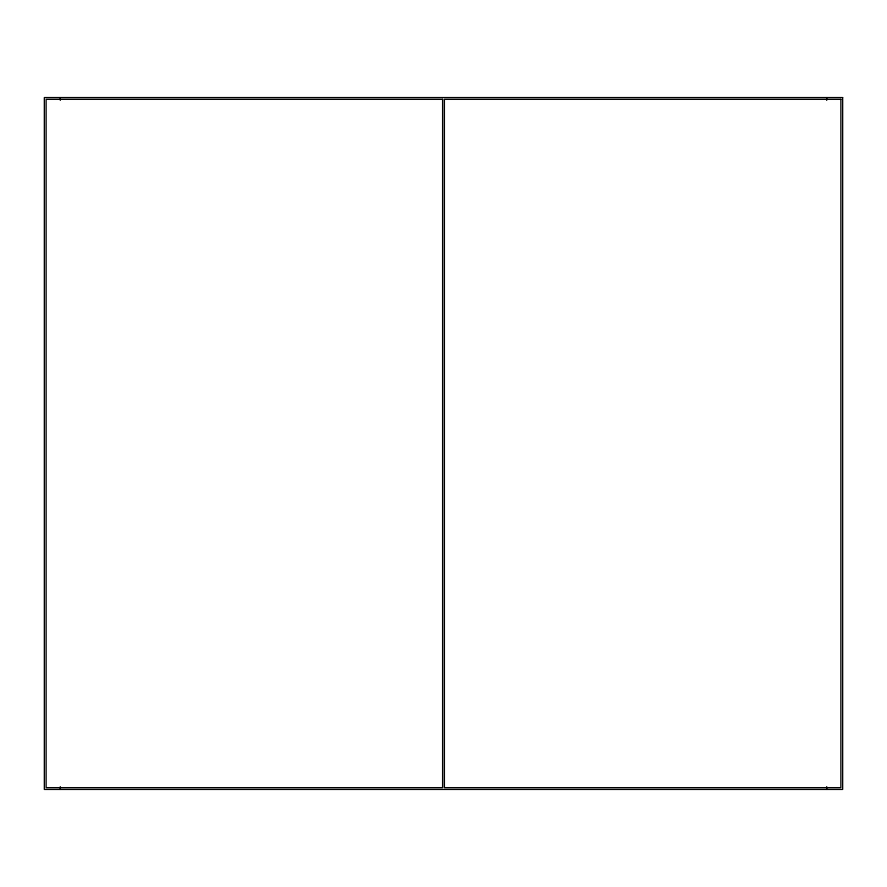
<?xml version="1.0" encoding="UTF-8"?>
<svg xmlns="http://www.w3.org/2000/svg" width="887" height="887" viewBox="0 0 887 887"><rect width="100%" height="100%" fill="white"/><g stroke="black" fill="none" stroke-linecap="round" stroke-linejoin="round"><path stroke-width="1.33" d="M826.684 97.57L826.684 100.342M826.684 786.658L826.684 789.43M60.316 97.57L60.316 100.342M60.316 786.658L60.316 789.43M842.65 97.57L44.35 97.57L44.35 789.43L842.65 789.43L842.65 97.57M442.613 99.344L46.124 99.344L46.124 787.656L442.613 787.656L442.613 99.344M840.876 99.344L444.387 99.344L444.387 787.656L840.876 787.656L840.876 99.344"/></g></svg>
